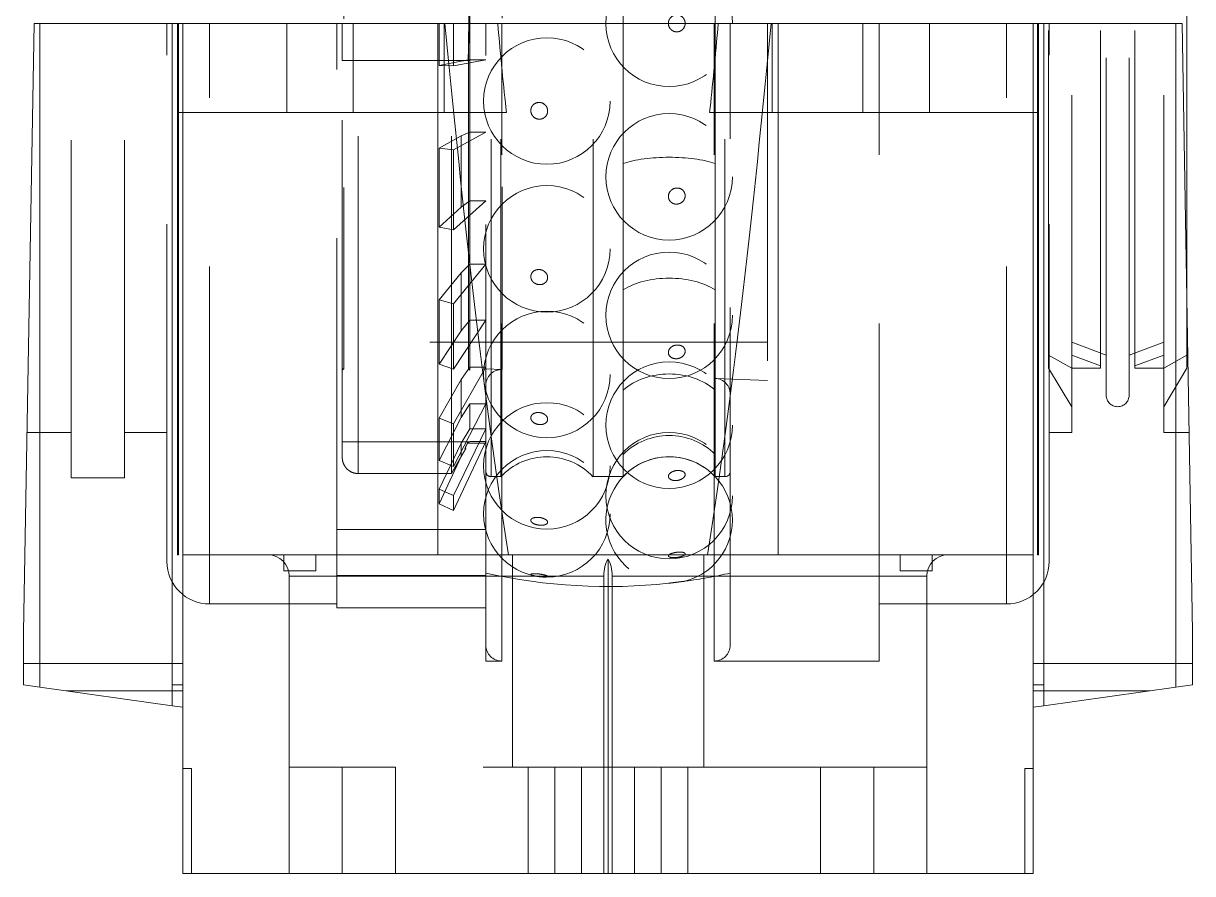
# Model space of a CAD drawing. Header units: millimetres. Extents: x -654804 to -654016, y 0 to 722.
# Drawn here: x -654804.1 to -654694.1, y 370.6 to 450.6 of the extents above; entities that cross this region are included whole.
import ezdxf

# ---------------------------------------------------------------- set-up
doc = ezdxf.new("R2010")
doc.units = ezdxf.units.MM
doc.linetypes.add('HIDDEN', pattern=[9.525, 6.35, -3.175])
for name, color, linetype, lineweight in [('Estreito visível (ISO)', 7, 'Continuous', 9), ('OCULTO', 3, 'HIDDEN', 5), ('Visível (ISO)', 7, 'Continuous', 9)]:
    doc.layers.add(name, color=color, linetype=linetype, lineweight=lineweight)

msp = doc.modelspace()

# ---------------------------------------------------------------- linework, layer by layer
at = {"layer": 'Estreito visível (ISO)'}
for p, q in [((-654802.56, 450.64), (-654802.56, 388.18)), ((-654695.69, 450.64), (-654695.69, 388.18)), ((-654779.12, 398.64), (-654749.52, 398.64)), ((-654748.72, 398.64), (-654719.12, 398.64))]:
    msp.add_line(p, q, dxfattribs=at)
at = {"layer": 'OCULTO', "ltscale": 5}
for p, q in [((-654760.12, 407.99), (-654760.12, 493.29)), ((-654759.21, 407.99), (-654759.21, 493.29)), ((-654750.53, 407.99), (-654750.53, 493.29)), ((-654738.12, 407.99), (-654738.12, 493.29)), ((-654702.25, 415.65), (-654702.25, 485.63)), ((-654700.09, 415.65), (-654700.09, 485.63)), ((-654739.04, 417.24), (-654739.04, 484.03)), ((-654702.8, 418.21), (-654702.8, 483.07)), ((-654699.55, 418.21), (-654699.55, 483.07)), ((-654773.98, 482.82), (-654773.98, 418.14)), ((-654762.26, 418.14), (-654762.26, 482.82)), ((-654759.07, 482.89), (-654759.07, 418.07)), ((-654747.71, 450.64), (-654747.71, 463.82)), ((-654739.03, 450.64), (-654739.03, 463.82)), ((-654762.12, 447.2), (-654762.12, 454.08)), ((-654799.62, 407.89), (-654799.62, 450.64)), ((-654794.62, 407.89), (-654794.62, 450.64)), ((-654790.62, 400.01), (-654790.62, 450.64)), ((-654786.62, 396.01), (-654786.62, 450.64)), ((-654779.35, 450.64), (-654779.35, 442.24)), ((-654774.62, 398.68), (-654774.62, 450.64)), ((-654774.12, 447.14), (-654774.12, 450.64)), ((-654773.09, 450.64), (-654773.09, 442.24)), ((-654765.01, 446.68), (-654765.01, 450.64)), ((-654764.55, 450.64), (-654764.55, 442.24)), ((-654763.65, 446.63), (-654763.65, 450.64)), ((-654760.62, 399.98), (-654760.62, 450.64)), ((-654759.12, 390.64), (-654759.12, 450.64)), ((-654747.71, 437.46), (-654747.71, 450.64)), ((-654739.12, 390.64), (-654739.12, 450.64)), ((-654739.03, 437.46), (-654739.03, 450.64)), ((-654737.62, 392.14), (-654737.62, 450.64)), ((-654734.12, 450.64), (-654734.12, 417.03)), ((-654733.69, 450.64), (-654733.69, 442.24)), ((-654725.16, 450.64), (-654725.16, 442.24)), ((-654723.62, 390.64), (-654723.62, 450.64)), ((-654718.89, 450.64), (-654718.89, 442.24)), ((-654711.62, 396.01), (-654711.62, 450.64)), ((-654707.67, 418.21), (-654707.67, 450.64)), ((-654707.62, 400.01), (-654707.62, 450.64)), ((-654705.5, 412.14), (-654705.5, 450.64)), ((-654696.84, 412.14), (-654696.84, 450.64)), ((-654772.62, 447.14), (-654774.12, 447.14)), ((-654774.12, 409.79), (-654774.12, 447.14)), ((-654763.85, 447.14), (-654772.62, 447.14)), ((-654772.62, 408.28), (-654772.62, 447.14)), ((-654762.93, 447.07), (-654765.01, 446.68)), ((-654765.01, 446.68), (-654763.65, 446.63)), ((-654763.85, 408.28), (-654763.85, 447.14)), ((-654763.65, 446.63), (-654760.62, 447.2)), ((-654762.5, 447.14), (-654762.93, 447.07)), ((-654762.93, 447.14), (-654762.93, 447.07)), ((-654762.28, 447.2), (-654762.58, 447.14)), ((-654762.58, 447.14), (-654762.5, 447.14)), ((-654762.12, 447.2), (-654762.28, 447.2)), ((-654762.12, 447.2), (-654762.12, 447.2)), ((-654760.62, 447.2), (-654762.12, 447.2)), ((-654762.12, 440.41), (-654762.12, 447.2)), ((-654789.62, 442.24), (-654779.35, 442.24)), ((-654773.09, 442.24), (-654779.35, 442.24)), ((-654773.09, 442.24), (-654764.55, 442.24)), ((-654764.55, 442.24), (-654758.67, 442.24)), ((-654739.57, 442.24), (-654733.69, 442.24)), ((-654733.69, 442.24), (-654725.16, 442.24)), ((-654718.89, 442.24), (-654725.16, 442.24)), ((-654718.89, 442.24), (-654708.62, 442.24)), ((-654765.01, 438.9), (-654762.93, 440.05)), ((-654760.62, 440.41), (-654763.65, 438.73)), ((-654762.93, 440.05), (-654762.12, 440.41)), ((-654762.93, 440.05), (-654762.93, 433.35)), ((-654762.12, 433.94), (-654762.12, 440.41)), ((-654760.62, 440.41), (-654762.12, 440.41)), ((-654765.01, 431.47), (-654765.01, 438.9)), ((-654763.65, 438.73), (-654765.01, 438.9)), ((-654763.65, 431.2), (-654763.65, 438.73)), ((-654747.71, 425.57), (-654747.71, 437.46)), ((-654739.03, 425.57), (-654739.03, 437.46)), ((-654763.65, 431.2), (-654760.62, 433.94)), ((-654762.12, 433.94), (-654762.93, 433.35)), ((-654760.62, 433.94), (-654762.12, 433.94)), ((-654762.12, 427.98), (-654762.12, 433.94)), ((-654762.93, 433.35), (-654765.01, 431.47)), ((-654765.01, 431.47), (-654763.65, 431.2)), ((-654760.62, 427.98), (-654763.65, 424.25)), ((-654762.93, 427.18), (-654762.12, 427.98)), ((-654762.12, 422.71), (-654762.12, 427.98)), ((-654760.62, 427.98), (-654762.12, 427.98)), ((-654765.01, 424.62), (-654762.93, 427.18)), ((-654762.93, 427.18), (-654762.93, 421.72)), ((-654765.01, 418.56), (-654765.01, 424.62)), ((-654763.65, 424.25), (-654765.01, 424.62)), ((-654747.71, 416.13), (-654747.71, 425.57)), ((-654739.03, 416.13), (-654739.03, 425.57)), ((-654694.67, 418.21), (-654694.67, 424.91)), ((-654763.65, 418.11), (-654763.65, 424.25)), ((-654763.65, 418.11), (-654760.62, 422.71)), ((-654762.12, 422.71), (-654762.93, 421.72)), ((-654760.62, 422.71), (-654762.12, 422.71)), ((-654762.12, 418.28), (-654762.12, 422.71)), ((-654762.93, 421.72), (-654765.01, 418.56)), ((-654734.12, 420.64), (-654774.12, 420.64)), ((-654705.5, 420.64), (-654702.25, 419.42)), ((-654696.84, 420.64), (-654700.09, 419.42)), ((-654707.67, 419.42), (-654705.5, 418.21)), ((-654705.5, 419.42), (-654702.8, 418.41)), ((-654696.84, 419.42), (-654699.55, 418.41)), ((-654694.67, 419.42), (-654696.84, 418.21)), ((-654773.98, 418.14), (-654774.12, 418)), ((-654773.98, 418.14), (-654774.12, 418.14)), ((-654765.01, 418.56), (-654763.65, 418.11)), ((-654760.62, 418.28), (-654763.65, 412.96)), ((-654762.93, 417.14), (-654762.12, 418.28)), ((-654762.26, 418.14), (-654762.12, 418)), ((-654762.12, 418.14), (-654762.26, 418.14)), ((-654762.12, 418), (-654762.12, 418.28)), ((-654760.62, 418.28), (-654762.12, 418.28)), ((-654760.62, 418.14), (-654759.07, 418.07)), ((-654707.67, 418.21), (-654705.5, 414.57)), ((-654705.5, 418.21), (-654702.8, 418.21)), ((-654699.55, 418.21), (-654696.84, 418.21)), ((-654694.67, 418.21), (-654696.84, 414.57)), ((-654765.01, 413.48), (-654762.93, 417.14)), ((-654762.93, 417.14), (-654762.93, 413.57)), ((-654739.04, 417.24), (-654734.12, 417.03)), ((-654747.71, 410.08), (-654747.71, 416.13)), ((-654739.03, 410.08), (-654739.03, 416.13)), ((-654763.65, 408.95), (-654760.62, 414.84)), ((-654762.12, 414.84), (-654762.93, 413.57)), ((-654760.62, 414.84), (-654762.12, 414.84)), ((-654762.12, 412.48), (-654762.12, 414.84)), ((-654762.93, 413.57), (-654765.01, 409.52)), ((-654765.01, 409.52), (-654765.01, 413.48)), ((-654763.65, 412.96), (-654765.01, 413.48)), ((-654763.65, 408.95), (-654763.65, 412.96)), ((-654803.79, 412.14), (-654799.62, 412.14)), ((-654794.62, 412.14), (-654790.62, 412.14)), ((-654760.62, 412.48), (-654763.65, 406.21)), ((-654762.93, 411.14), (-654762.12, 412.48)), ((-654760.62, 412.48), (-654762.12, 412.48)), ((-654707.62, 412.14), (-654705.5, 412.14)), ((-654696.84, 412.14), (-654694.45, 412.14)), ((-654774.12, 411.28), (-654762.28, 411.28)), ((-654765.01, 406.82), (-654762.93, 411.14)), ((-654763.65, 404.81), (-654760.62, 411.29)), ((-654762.93, 411.14), (-654762.93, 409.9)), ((-654762.5, 410.63), (-654762.93, 409.9)), ((-654762.28, 411.28), (-654762.58, 410.63)), ((-654762.58, 410.63), (-654762.5, 410.63)), ((-654762.28, 411.28), (-654762.28, 411.28)), ((-654762.28, 411.28), (-654762.28, 411.14)), ((-654762.12, 411.28), (-654762.28, 411.28)), ((-654762.21, 411.28), (-654762.28, 411.14)), ((-654760.62, 411.14), (-654762.28, 411.14)), ((-654762.12, 411.29), (-654762.12, 411.28)), ((-654760.62, 411.29), (-654762.12, 411.29)), ((-654762.12, 411.28), (-654762.12, 411.29)), ((-654762.93, 409.9), (-654765.01, 405.44)), ((-654765.01, 409.52), (-654763.65, 408.95)), ((-654747.71, 407.99), (-654747.71, 410.08)), ((-654739.03, 407.99), (-654739.03, 410.08)), ((-654772.62, 408.28), (-654763.85, 408.28)), ((-654799.62, 407.89), (-654794.62, 407.89)), ((-654760.12, 407.99), (-654759.21, 407.99)), ((-654750.53, 407.99), (-654747.71, 407.99)), ((-654739.03, 407.99), (-654738.12, 407.99)), ((-654765.01, 405.44), (-654765.01, 406.82)), ((-654763.65, 406.21), (-654765.01, 406.82)), ((-654763.65, 404.81), (-654763.65, 406.21)), ((-654765.01, 405.44), (-654763.65, 404.81)), ((-654760.62, 403.01), (-654774.62, 403.01)), ((-654779.62, 400.64), (-654779.62, 399.14)), ((-654776.62, 400.64), (-654776.62, 399.14)), ((-654758.12, 400.64), (-654758.12, 380.64)), ((-654740.12, 400.64), (-654740.12, 380.64)), ((-654721.62, 400.64), (-654721.62, 399.14)), ((-654718.62, 400.64), (-654718.62, 399.14)), ((-654760.62, 398.68), (-654760.62, 399.98)), ((-654776.62, 399.14), (-654779.62, 399.14)), ((-654774.62, 395.64), (-654774.62, 398.68)), ((-654774.62, 398.68), (-654760.62, 398.68)), ((-654760.62, 390.64), (-654760.62, 398.68)), ((-654718.62, 399.14), (-654721.62, 399.14)), ((-654786.62, 396.01), (-654774.62, 396.01)), ((-654723.62, 396.01), (-654711.62, 396.01)), ((-654774.62, 395.64), (-654760.62, 395.64)), ((-654760.62, 390.64), (-654759.12, 390.64)), ((-654739.12, 390.64), (-654723.62, 390.64)), ((-654804.12, 390.4), (-654789.12, 390.4)), ((-654694.12, 390.4), (-654709.12, 390.4)), ((-654800.11, 387.84), (-654789.12, 387.84)), ((-654698.13, 387.84), (-654709.12, 387.84)), ((-654769.12, 380.64), (-654779.12, 380.64)), ((-654774.12, 370.64), (-654774.12, 380.64)), ((-654729.12, 380.64), (-654769.12, 380.64)), ((-654769.12, 370.64), (-654769.12, 380.64)), ((-654756.62, 370.64), (-654756.62, 380.64)), ((-654754.12, 370.64), (-654754.12, 380.64)), ((-654751.62, 370.64), (-654751.62, 380.64)), ((-654746.62, 370.64), (-654746.62, 380.64)), ((-654744.12, 370.64), (-654744.12, 380.64)), ((-654741.62, 370.64), (-654741.62, 380.64)), ((-654719.12, 380.64), (-654729.12, 380.64)), ((-654729.12, 370.64), (-654729.12, 380.64)), ((-654724.12, 370.64), (-654724.12, 380.64)), ((-654788.32, 380.52), (-654789.12, 380.52)), ((-654788.32, 370.64), (-654788.32, 380.52)), ((-654709.12, 380.52), (-654709.92, 380.52)), ((-654709.92, 370.64), (-654709.92, 380.52))]:
    msp.add_line(p, q, dxfattribs=at)
for centre in [(-654754.87, 443.33), (-654754.87, 443.33), (-654743.37, 436.2), (-654754.87, 429.42), (-654754.87, 429.42), (-654743.37, 423.17), (-654754.87, 417.6), (-654754.87, 417.6), (-654743.37, 412.84), (-654754.87, 409), (-654754.87, 409), (-654743.37, 406.2), (-654754.87, 404.49), (-654754.87, 404.49)]:
    msp.add_circle(centre, 5.95, dxfattribs=at)
for centre, radius, start, end in [((-654743.37, 450.64), 5.95, 0.2887, 0), ((-654759.12, 416.57), 1.5, 87.8512, 180), ((-654739.12, 415.74), 1.5, 0, 86.7349), ((-654701.17, 415.65), 1.08, 180, 0), ((-654754.87, 403.91), 5.95, 43.225, 136.775), ((-654743.37, 403.91), 5.95, 284.696, 269.3339), ((-654743.37, 403.91), 5.95, 43.225, 136.775), ((-654760.12, 408.49), 0.5, 180, 270), ((-654738.12, 408.49), 0.5, 270, 0), ((-654786.62, 400.01), 4, 180, 270), ((-654711.62, 400.01), 4, 270, 0), ((-654749.12, 450.64), 52.99, 257.4651, 276.1546), ((-654749.12, 450.64), 52.99, 277.8754, 282.5349), ((-654759.12, 392.14), 1.5, 180, 270), ((-654739.12, 392.14), 1.5, 270, 0)]:
    msp.add_arc(centre, radius, start, end, dxfattribs=at)
for centre, major_axis, ratio, start_param, end_param in [((-654755.7, 715.64), (0, -286.36), 0.034921, 5.894468, 5.981138), ((-654742.54, 715.64), (0, -286.36), 0.034921, 0.302047, 0.388717), ((-654743.37, 436.2), (5.95, 0), 0.309017, 0.754418, 2.387175), ((-654743.37, 423.17), (5.95, 0), 0.587785, 0.754418, 2.387175), ((-654743.37, 412.84), (5.95, 0), 0.809017, 0.754418, 2.387175), ((-654743.37, 406.2), (5.95, 0), 0.951057, 0.754418, 2.387175)]:
    msp.add_ellipse(centre, major_axis=major_axis, ratio=ratio, start_param=start_param, end_param=end_param, dxfattribs=at)
for points, weights in [([(-654762.28, 447.2), (-654762.14, 450.64), (-654762.28, 454.08)], [1.07430869798, 1.07841238268, 1.07430869798]), ([(-654762.93, 447.14), (-654763.38, 447.14), (-654763.85, 447.14)], [1.00033655733, 1.00035451558, 1]), ([(-654762.93, 447.14), (-654762.75, 447.14), (-654762.58, 447.14)], [1.00111944367, 1.00097974336, 1.00075636282]), ([(-654762.13, 447.14), (-654762.31, 447.14), (-654762.5, 447.14)], [1.00000509728, 1.00015372377, 1.00023587986]), ([(-654762.12, 447.2), (-654762.13, 447.17), (-654762.13, 447.14)], [1.00013535102, 1.00019062915, 1.00024539297]), ([(-654763.85, 408.28), (-654763.16, 409.49), (-654762.5, 410.63)], [1, 1.000522526, 1.00023587986]), ([(-654762.28, 411.28), (-654762.43, 410.96), (-654762.58, 410.63)], [1.00029176872, 1.00055729409, 1.00075636282]), ([(-654762.12, 411.28), (-654762.12, 411.28), (-654762.12, 411.28)], [1.00013535102, 1.00006805661, 1])]:
    msp.add_rational_spline(points, weights, degree=2, dxfattribs=at)
for points, knots in [([(-654741.86, 450.64), (-654741.86, 450.7), (-654741.87, 450.8), (-654741.94, 450.99), (-654741.99, 451.09), (-654742.14, 451.26), (-654742.24, 451.32), (-654742.44, 451.41), (-654742.55, 451.43), (-654742.75, 451.43), (-654742.86, 451.41), (-654743.07, 451.32), (-654743.16, 451.26), (-654743.31, 451.09), (-654743.37, 450.99), (-654743.43, 450.8), (-654743.44, 450.7), (-654743.44, 450.57), (-654743.43, 450.48), (-654743.37, 450.28), (-654743.31, 450.19), (-654743.16, 450.02), (-654743.07, 449.95), (-654742.86, 449.86), (-654742.75, 449.84), (-654742.55, 449.84), (-654742.44, 449.86), (-654742.24, 449.95), (-654742.14, 450.02), (-654741.99, 450.19), (-654741.94, 450.28), (-654741.87, 450.48), (-654741.86, 450.57), (-654741.86, 450.64)], [0, 0, 0, 0, 0.0198918, 0.0198918, 0.0397835, 0.0397835, 0.0596753, 0.0596753, 0.0795671, 0.0795671, 0.0994588, 0.0994588, 0.1193506, 0.1193506, 0.1392423, 0.1392423, 0.1591341, 0.1591341, 0.1790259, 0.1790259, 0.1989176, 0.1989176, 0.2188094, 0.2188094, 0.2387012, 0.2387012, 0.2585929, 0.2585929, 0.2784847, 0.2784847, 0.2983765, 0.2983765, 0.3182682, 0.3182682, 0.3182682, 0.3182682]), ([(-654754.8, 442.4), (-654754.8, 442.33), (-654754.81, 442.24), (-654754.87, 442.05), (-654754.93, 441.95), (-654755.08, 441.79), (-654755.18, 441.72), (-654755.38, 441.64), (-654755.49, 441.62), (-654755.69, 441.63), (-654755.8, 441.65), (-654756.01, 441.74), (-654756.1, 441.81), (-654756.25, 441.98), (-654756.31, 442.08), (-654756.37, 442.27), (-654756.38, 442.36), (-654756.38, 442.49), (-654756.37, 442.59), (-654756.31, 442.78), (-654756.25, 442.87), (-654756.1, 443.03), (-654756.01, 443.1), (-654755.8, 443.18), (-654755.69, 443.2), (-654755.49, 443.2), (-654755.38, 443.18), (-654755.18, 443.08), (-654755.08, 443.01), (-654754.93, 442.85), (-654754.87, 442.75), (-654754.81, 442.56), (-654754.8, 442.46), (-654754.8, 442.4)], [0, 0, 0, 0, 0.0199596, 0.0199596, 0.0399192, 0.0399192, 0.0598788, 0.0598788, 0.0798384, 0.0798384, 0.099798, 0.099798, 0.1197576, 0.1197576, 0.1397172, 0.1397172, 0.1596768, 0.1596768, 0.1796364, 0.1796364, 0.199596, 0.199596, 0.2195556, 0.2195556, 0.2395152, 0.2395152, 0.2594748, 0.2594748, 0.2794344, 0.2794344, 0.299394, 0.299394, 0.3193536, 0.3193536, 0.3193536, 0.3193536]), ([(-654754.8, 442.4), (-654754.8, 442.46), (-654754.81, 442.56), (-654754.87, 442.75), (-654754.93, 442.85), (-654755.08, 443.02), (-654755.18, 443.09), (-654755.38, 443.18), (-654755.49, 443.2), (-654755.69, 443.2), (-654755.8, 443.19), (-654756.01, 443.1), (-654756.1, 443.03), (-654756.25, 442.87), (-654756.31, 442.78), (-654756.37, 442.59), (-654756.38, 442.49), (-654756.38, 442.36), (-654756.37, 442.27), (-654756.31, 442.08), (-654756.25, 441.98), (-654756.1, 441.81), (-654756.01, 441.74), (-654755.8, 441.65), (-654755.69, 441.63), (-654755.49, 441.62), (-654755.38, 441.64), (-654755.18, 441.72), (-654755.08, 441.79), (-654754.93, 441.95), (-654754.87, 442.05), (-654754.81, 442.24), (-654754.8, 442.33), (-654754.8, 442.4)], [0, 0, 0, 0, 0.0199596, 0.0199596, 0.0399192, 0.0399192, 0.0598788, 0.0598788, 0.0798384, 0.0798384, 0.099798, 0.099798, 0.1197576, 0.1197576, 0.1397172, 0.1397172, 0.1596768, 0.1596768, 0.1796364, 0.1796364, 0.199596, 0.199596, 0.2195556, 0.2195556, 0.2395152, 0.2395152, 0.2594748, 0.2594748, 0.2794344, 0.2794344, 0.299394, 0.299394, 0.3193536, 0.3193536, 0.3193536, 0.3193536]), ([(-654741.86, 434.42), (-654741.86, 434.48), (-654741.87, 434.57), (-654741.94, 434.75), (-654741.99, 434.85), (-654742.14, 435), (-654742.24, 435.06), (-654742.44, 435.13), (-654742.55, 435.15), (-654742.75, 435.14), (-654742.86, 435.12), (-654743.07, 435.03), (-654743.16, 434.96), (-654743.31, 434.79), (-654743.37, 434.7), (-654743.43, 434.51), (-654743.44, 434.42), (-654743.44, 434.3), (-654743.43, 434.21), (-654743.37, 434.03), (-654743.31, 433.93), (-654743.16, 433.78), (-654743.07, 433.72), (-654742.86, 433.64), (-654742.75, 433.63), (-654742.55, 433.64), (-654742.44, 433.66), (-654742.24, 433.75), (-654742.14, 433.82), (-654741.99, 433.98), (-654741.94, 434.08), (-654741.87, 434.27), (-654741.86, 434.36), (-654741.86, 434.42)], [0, 0, 0, 0, 0.0198918, 0.0198918, 0.0397835, 0.0397835, 0.0596753, 0.0596753, 0.0795671, 0.0795671, 0.0994588, 0.0994588, 0.1193506, 0.1193506, 0.1392423, 0.1392423, 0.1591341, 0.1591341, 0.1790259, 0.1790259, 0.1989176, 0.1989176, 0.2188094, 0.2188094, 0.2387012, 0.2387012, 0.2585929, 0.2585929, 0.2784847, 0.2784847, 0.2983765, 0.2983765, 0.3182682, 0.3182682, 0.3182682, 0.3182682]), ([(-654754.8, 426.72), (-654754.8, 426.66), (-654754.81, 426.58), (-654754.87, 426.41), (-654754.93, 426.32), (-654755.08, 426.19), (-654755.18, 426.13), (-654755.38, 426.06), (-654755.49, 426.05), (-654755.69, 426.06), (-654755.8, 426.08), (-654756.01, 426.18), (-654756.1, 426.24), (-654756.25, 426.4), (-654756.31, 426.49), (-654756.37, 426.67), (-654756.38, 426.75), (-654756.38, 426.87), (-654756.37, 426.95), (-654756.31, 427.12), (-654756.25, 427.21), (-654756.1, 427.35), (-654756.01, 427.4), (-654755.8, 427.47), (-654755.69, 427.48), (-654755.49, 427.47), (-654755.38, 427.45), (-654755.18, 427.36), (-654755.08, 427.29), (-654754.93, 427.13), (-654754.87, 427.04), (-654754.81, 426.87), (-654754.8, 426.78), (-654754.8, 426.72)], [0, 0, 0, 0, 0.0199596, 0.0199596, 0.0399192, 0.0399192, 0.0598788, 0.0598788, 0.0798384, 0.0798384, 0.099798, 0.099798, 0.1197576, 0.1197576, 0.1397172, 0.1397172, 0.1596768, 0.1596768, 0.1796364, 0.1796364, 0.199596, 0.199596, 0.2195556, 0.2195556, 0.2395152, 0.2395152, 0.2594748, 0.2594748, 0.2794344, 0.2794344, 0.299394, 0.299394, 0.3193536, 0.3193536, 0.3193536, 0.3193536]), ([(-654754.8, 426.72), (-654754.8, 426.78), (-654754.81, 426.87), (-654754.87, 427.04), (-654754.93, 427.13), (-654755.08, 427.29), (-654755.18, 427.36), (-654755.38, 427.45), (-654755.49, 427.47), (-654755.69, 427.48), (-654755.8, 427.47), (-654756.01, 427.4), (-654756.1, 427.35), (-654756.25, 427.21), (-654756.31, 427.12), (-654756.37, 426.95), (-654756.38, 426.87), (-654756.38, 426.75), (-654756.37, 426.67), (-654756.31, 426.49), (-654756.25, 426.4), (-654756.1, 426.24), (-654756.01, 426.18), (-654755.8, 426.09), (-654755.69, 426.06), (-654755.49, 426.05), (-654755.38, 426.06), (-654755.18, 426.13), (-654755.08, 426.19), (-654754.93, 426.32), (-654754.87, 426.41), (-654754.81, 426.58), (-654754.8, 426.66), (-654754.8, 426.72)], [0, 0, 0, 0, 0.0199596, 0.0199596, 0.0399192, 0.0399192, 0.0598788, 0.0598788, 0.0798384, 0.0798384, 0.099798, 0.099798, 0.1197576, 0.1197576, 0.1397172, 0.1397172, 0.1596768, 0.1596768, 0.1796364, 0.1796364, 0.199596, 0.199596, 0.2195556, 0.2195556, 0.2395152, 0.2395152, 0.2594748, 0.2594748, 0.2794344, 0.2794344, 0.299394, 0.299394, 0.3193536, 0.3193536, 0.3193536, 0.3193536]), ([(-654741.86, 419.79), (-654741.86, 419.84), (-654741.87, 419.92), (-654741.94, 420.07), (-654741.99, 420.15), (-654742.14, 420.27), (-654742.24, 420.32), (-654742.44, 420.37), (-654742.55, 420.38), (-654742.75, 420.37), (-654742.86, 420.34), (-654743.07, 420.26), (-654743.16, 420.19), (-654743.31, 420.05), (-654743.37, 419.97), (-654743.43, 419.8), (-654743.44, 419.73), (-654743.44, 419.62), (-654743.43, 419.54), (-654743.37, 419.39), (-654743.31, 419.32), (-654743.16, 419.19), (-654743.07, 419.15), (-654742.86, 419.09), (-654742.75, 419.08), (-654742.55, 419.09), (-654742.44, 419.12), (-654742.24, 419.21), (-654742.14, 419.27), (-654741.99, 419.41), (-654741.94, 419.5), (-654741.87, 419.66), (-654741.86, 419.73), (-654741.86, 419.79)], [0, 0, 0, 0, 0.0198918, 0.0198918, 0.0397835, 0.0397835, 0.0596753, 0.0596753, 0.0795671, 0.0795671, 0.0994588, 0.0994588, 0.1193506, 0.1193506, 0.1392423, 0.1392423, 0.1591341, 0.1591341, 0.1790259, 0.1790259, 0.1989176, 0.1989176, 0.2188094, 0.2188094, 0.2387012, 0.2387012, 0.2585929, 0.2585929, 0.2784847, 0.2784847, 0.2983765, 0.2983765, 0.3182682, 0.3182682, 0.3182682, 0.3182682]), ([(-654754.8, 413.39), (-654754.8, 413.34), (-654754.81, 413.27), (-654754.87, 413.14), (-654754.93, 413.08), (-654755.08, 412.97), (-654755.18, 412.93), (-654755.38, 412.89), (-654755.49, 412.88), (-654755.69, 412.9), (-654755.8, 412.92), (-654756.01, 413.01), (-654756.1, 413.06), (-654756.25, 413.19), (-654756.31, 413.27), (-654756.37, 413.41), (-654756.38, 413.48), (-654756.38, 413.57), (-654756.37, 413.64), (-654756.31, 413.77), (-654756.25, 413.84), (-654756.1, 413.94), (-654756.01, 413.98), (-654755.8, 414.03), (-654755.69, 414.03), (-654755.49, 414.01), (-654755.38, 413.99), (-654755.18, 413.91), (-654755.08, 413.85), (-654754.93, 413.72), (-654754.87, 413.65), (-654754.81, 413.5), (-654754.8, 413.43), (-654754.8, 413.39)], [0, 0, 0, 0, 0.0199596, 0.0199596, 0.0399192, 0.0399192, 0.0598788, 0.0598788, 0.0798384, 0.0798384, 0.099798, 0.099798, 0.1197576, 0.1197576, 0.1397172, 0.1397172, 0.1596768, 0.1596768, 0.1796364, 0.1796364, 0.199596, 0.199596, 0.2195556, 0.2195556, 0.2395152, 0.2395152, 0.2594748, 0.2594748, 0.2794344, 0.2794344, 0.299394, 0.299394, 0.3193536, 0.3193536, 0.3193536, 0.3193536]), ([(-654754.8, 413.39), (-654754.8, 413.44), (-654754.81, 413.5), (-654754.87, 413.65), (-654754.93, 413.72), (-654755.08, 413.85), (-654755.18, 413.91), (-654755.38, 413.99), (-654755.49, 414.01), (-654755.69, 414.03), (-654755.8, 414.03), (-654756.01, 413.98), (-654756.1, 413.94), (-654756.25, 413.84), (-654756.31, 413.77), (-654756.37, 413.64), (-654756.38, 413.57), (-654756.38, 413.48), (-654756.37, 413.41), (-654756.31, 413.27), (-654756.25, 413.19), (-654756.1, 413.06), (-654756.01, 413.01), (-654755.8, 412.93), (-654755.69, 412.9), (-654755.49, 412.88), (-654755.38, 412.89), (-654755.18, 412.93), (-654755.08, 412.97), (-654754.93, 413.08), (-654754.87, 413.14), (-654754.81, 413.28), (-654754.8, 413.34), (-654754.8, 413.39)], [0, 0, 0, 0, 0.0199596, 0.0199596, 0.0399192, 0.0399192, 0.0598788, 0.0598788, 0.0798384, 0.0798384, 0.099798, 0.099798, 0.1197576, 0.1197576, 0.1397172, 0.1397172, 0.1596768, 0.1596768, 0.1796364, 0.1796364, 0.199596, 0.199596, 0.2195556, 0.2195556, 0.2395152, 0.2395152, 0.2594748, 0.2594748, 0.2794344, 0.2794344, 0.299394, 0.299394, 0.3193536, 0.3193536, 0.3193536, 0.3193536]), ([(-654774.12, 409.79), (-654774.12, 409.69), (-654774.11, 409.59), (-654774.07, 409.39), (-654774.04, 409.3), (-654773.97, 409.13), (-654773.92, 409.04), (-654773.81, 408.87), (-654773.75, 408.79), (-654773.62, 408.66), (-654773.54, 408.59), (-654773.37, 408.48), (-654773.28, 408.43), (-654773.11, 408.36), (-654773.01, 408.33), (-654772.81, 408.29), (-654772.71, 408.28), (-654772.62, 408.28)], [-2.225392, -2.225392, -2.225392, -2.225392, -1.946386, -1.946386, -1.66738, -1.66738, -1.388917, -1.388917, -1.110454, -1.110454, -0.832599, -0.832599, -0.554744, -0.554744, -0.277372, -0.277372, 0, 0, 0, 0]), ([(-654741.86, 408.18), (-654741.86, 408.22), (-654741.87, 408.27), (-654741.94, 408.38), (-654741.99, 408.43), (-654742.14, 408.51), (-654742.24, 408.54), (-654742.44, 408.57), (-654742.55, 408.58), (-654742.75, 408.56), (-654742.86, 408.53), (-654743.07, 408.46), (-654743.16, 408.41), (-654743.31, 408.3), (-654743.37, 408.23), (-654743.43, 408.11), (-654743.44, 408.06), (-654743.44, 407.98), (-654743.43, 407.93), (-654743.37, 407.82), (-654743.31, 407.77), (-654743.16, 407.68), (-654743.07, 407.65), (-654742.86, 407.62), (-654742.75, 407.62), (-654742.55, 407.64), (-654742.44, 407.66), (-654742.24, 407.74), (-654742.14, 407.79), (-654741.99, 407.9), (-654741.94, 407.96), (-654741.87, 408.08), (-654741.86, 408.14), (-654741.86, 408.18)], [0, 0, 0, 0, 0.0198918, 0.0198918, 0.0397835, 0.0397835, 0.0596753, 0.0596753, 0.0795671, 0.0795671, 0.0994588, 0.0994588, 0.1193506, 0.1193506, 0.1392423, 0.1392423, 0.1591341, 0.1591341, 0.1790259, 0.1790259, 0.1989176, 0.1989176, 0.2188094, 0.2188094, 0.2387012, 0.2387012, 0.2585929, 0.2585929, 0.2784847, 0.2784847, 0.2983765, 0.2983765, 0.3182682, 0.3182682, 0.3182682, 0.3182682]), ([(-654754.8, 403.7), (-654754.8, 403.67), (-654754.81, 403.63), (-654754.87, 403.55), (-654754.93, 403.51), (-654755.08, 403.45), (-654755.18, 403.43), (-654755.38, 403.41), (-654755.49, 403.41), (-654755.69, 403.44), (-654755.8, 403.46), (-654756.01, 403.52), (-654756.1, 403.56), (-654756.25, 403.65), (-654756.31, 403.7), (-654756.37, 403.8), (-654756.38, 403.84), (-654756.38, 403.9), (-654756.37, 403.95), (-654756.31, 404.03), (-654756.25, 404.07), (-654756.1, 404.12), (-654756.01, 404.15), (-654755.8, 404.16), (-654755.69, 404.16), (-654755.49, 404.14), (-654755.38, 404.12), (-654755.18, 404.05), (-654755.08, 404.01), (-654754.93, 403.92), (-654754.87, 403.87), (-654754.81, 403.77), (-654754.8, 403.73), (-654754.8, 403.7)], [0, 0, 0, 0, 0.0199596, 0.0199596, 0.0399192, 0.0399192, 0.0598788, 0.0598788, 0.0798384, 0.0798384, 0.099798, 0.099798, 0.1197576, 0.1197576, 0.1397172, 0.1397172, 0.1596768, 0.1596768, 0.1796364, 0.1796364, 0.199596, 0.199596, 0.2195556, 0.2195556, 0.2395152, 0.2395152, 0.2594748, 0.2594748, 0.2794344, 0.2794344, 0.299394, 0.299394, 0.3193536, 0.3193536, 0.3193536, 0.3193536]), ([(-654754.8, 403.7), (-654754.8, 403.73), (-654754.81, 403.77), (-654754.87, 403.87), (-654754.93, 403.92), (-654755.08, 404.01), (-654755.18, 404.05), (-654755.38, 404.12), (-654755.49, 404.14), (-654755.69, 404.16), (-654755.8, 404.16), (-654756.01, 404.15), (-654756.1, 404.12), (-654756.25, 404.07), (-654756.31, 404.03), (-654756.37, 403.95), (-654756.38, 403.9), (-654756.38, 403.84), (-654756.37, 403.8), (-654756.31, 403.7), (-654756.25, 403.65), (-654756.1, 403.56), (-654756.01, 403.52), (-654755.8, 403.46), (-654755.69, 403.44), (-654755.49, 403.41), (-654755.38, 403.41), (-654755.18, 403.43), (-654755.08, 403.45), (-654754.93, 403.51), (-654754.87, 403.55), (-654754.81, 403.63), (-654754.8, 403.67), (-654754.8, 403.7)], [0, 0, 0, 0, 0.0199596, 0.0199596, 0.0399192, 0.0399192, 0.0598788, 0.0598788, 0.0798384, 0.0798384, 0.099798, 0.099798, 0.1197576, 0.1197576, 0.1397172, 0.1397172, 0.1596768, 0.1596768, 0.1796364, 0.1796364, 0.199596, 0.199596, 0.2195556, 0.2195556, 0.2395152, 0.2395152, 0.2594748, 0.2594748, 0.2794344, 0.2794344, 0.299394, 0.299394, 0.3193536, 0.3193536, 0.3193536, 0.3193536]), ([(-654741.86, 400.72), (-654741.86, 400.74), (-654741.87, 400.77), (-654741.94, 400.82), (-654741.99, 400.85), (-654742.14, 400.88), (-654742.24, 400.89), (-654742.44, 400.89), (-654742.55, 400.89), (-654742.75, 400.86), (-654742.86, 400.84), (-654743.07, 400.79), (-654743.16, 400.76), (-654743.31, 400.69), (-654743.37, 400.66), (-654743.43, 400.59), (-654743.44, 400.56), (-654743.44, 400.52), (-654743.43, 400.49), (-654743.37, 400.44), (-654743.31, 400.41), (-654743.16, 400.38), (-654743.07, 400.37), (-654742.86, 400.37), (-654742.75, 400.37), (-654742.55, 400.4), (-654742.44, 400.41), (-654742.24, 400.47), (-654742.14, 400.5), (-654741.99, 400.57), (-654741.94, 400.6), (-654741.87, 400.67), (-654741.86, 400.7), (-654741.86, 400.72)], [0, 0, 0, 0, 0.0198918, 0.0198918, 0.0397835, 0.0397835, 0.0596753, 0.0596753, 0.0795671, 0.0795671, 0.0994588, 0.0994588, 0.1193506, 0.1193506, 0.1392423, 0.1392423, 0.1591341, 0.1591341, 0.1790259, 0.1790259, 0.1989176, 0.1989176, 0.2188094, 0.2188094, 0.2387012, 0.2387012, 0.2585929, 0.2585929, 0.2784847, 0.2784847, 0.2983765, 0.2983765, 0.3182682, 0.3182682, 0.3182682, 0.3182682]), ([(-654754.8, 398.61), (-654754.8, 398.62), (-654754.81, 398.63), (-654754.87, 398.67), (-654754.93, 398.69), (-654755.08, 398.74), (-654755.18, 398.76), (-654755.38, 398.8), (-654755.49, 398.82), (-654755.69, 398.84), (-654755.8, 398.85), (-654756.01, 398.86), (-654756.1, 398.86), (-654756.25, 398.85), (-654756.31, 398.85), (-654756.37, 398.82), (-654756.38, 398.81), (-654756.38, 398.79), (-654756.37, 398.77), (-654756.31, 398.73), (-654756.25, 398.71), (-654756.1, 398.67), (-654756.01, 398.65), (-654755.8, 398.61), (-654755.69, 398.59), (-654755.49, 398.57), (-654755.38, 398.56), (-654755.18, 398.54), (-654755.08, 398.54), (-654754.93, 398.55), (-654754.87, 398.56), (-654754.81, 398.58), (-654754.8, 398.6), (-654754.8, 398.61)], [0, 0, 0, 0, 0.0199596, 0.0199596, 0.0399192, 0.0399192, 0.0598788, 0.0598788, 0.0798384, 0.0798384, 0.099798, 0.099798, 0.1197576, 0.1197576, 0.1397172, 0.1397172, 0.1596768, 0.1596768, 0.1796364, 0.1796364, 0.199596, 0.199596, 0.2195556, 0.2195556, 0.2395152, 0.2395152, 0.2594748, 0.2594748, 0.2794344, 0.2794344, 0.299394, 0.299394, 0.3193536, 0.3193536, 0.3193536, 0.3193536]), ([(-654754.8, 398.61), (-654754.8, 398.6), (-654754.81, 398.58), (-654754.87, 398.56), (-654754.93, 398.55), (-654755.08, 398.54), (-654755.18, 398.54), (-654755.38, 398.56), (-654755.49, 398.57), (-654755.69, 398.59), (-654755.8, 398.61), (-654756.01, 398.65), (-654756.1, 398.67), (-654756.25, 398.71), (-654756.31, 398.73), (-654756.37, 398.77), (-654756.38, 398.79), (-654756.38, 398.81), (-654756.37, 398.82), (-654756.31, 398.85), (-654756.25, 398.85), (-654756.1, 398.86), (-654756.01, 398.86), (-654755.8, 398.85), (-654755.69, 398.84), (-654755.49, 398.82), (-654755.38, 398.8), (-654755.18, 398.76), (-654755.08, 398.74), (-654754.93, 398.69), (-654754.87, 398.67), (-654754.81, 398.63), (-654754.8, 398.62), (-654754.8, 398.61)], [0, 0, 0, 0, 0.0199596, 0.0199596, 0.0399192, 0.0399192, 0.0598788, 0.0598788, 0.0798384, 0.0798384, 0.099798, 0.099798, 0.1197576, 0.1197576, 0.1397172, 0.1397172, 0.1596768, 0.1596768, 0.1796364, 0.1796364, 0.199596, 0.199596, 0.2195556, 0.2195556, 0.2395152, 0.2395152, 0.2594748, 0.2594748, 0.2794344, 0.2794344, 0.299394, 0.299394, 0.3193536, 0.3193536, 0.3193536, 0.3193536]), ([(-654741.86, 398.15), (-654741.86, 398.15), (-654741.87, 398.15), (-654741.94, 398.14), (-654741.99, 398.14), (-654742.14, 398.12), (-654742.24, 398.11), (-654742.44, 398.08), (-654742.55, 398.07), (-654742.75, 398.04), (-654742.86, 398.03), (-654743.07, 398), (-654743.16, 397.99), (-654743.31, 397.97), (-654743.37, 397.97), (-654743.43, 397.96), (-654743.44, 397.96), (-654743.44, 397.96)], [0, 0, 0, 0, 0.0198918, 0.0198918, 0.0397835, 0.0397835, 0.0596753, 0.0596753, 0.0795671, 0.0795671, 0.0994588, 0.0994588, 0.1193506, 0.1193506, 0.1392423, 0.1392423, 0.1591341, 0.1591341, 0.1591341, 0.1591341])]:
    msp.add_open_spline(points, degree=3, knots=knots, dxfattribs=at)
at = {"layer": 'Visível (ISO)'}
for p, q in [((-654694.67, 424.91), (-654694.67, 483.07)), ((-654804.12, 393.4), (-654803.12, 450.64)), ((-654802.56, 450.64), (-654803.12, 450.64)), ((-654802.56, 450.64), (-654790.12, 450.64)), ((-654790.12, 450.64), (-654789.62, 450.64)), ((-654790.12, 450.64), (-654790.12, 388.4)), ((-654789.52, 450.64), (-654789.62, 450.64)), ((-654789.62, 400.64), (-654789.62, 450.64)), ((-654789.52, 450.64), (-654789.12, 450.64)), ((-654789.52, 450.64), (-654789.52, 400.64)), ((-654789.12, 400.64), (-654789.12, 450.64)), ((-654765.12, 450.64), (-654789.12, 450.64)), ((-654774.62, 450.64), (-654774.62, 450.67)), ((-654774.12, 450.64), (-654774.12, 450.67)), ((-654765.12, 450.64), (-654764.46, 450.64)), ((-654765.12, 450.64), (-654765.12, 400.64)), ((-654765.01, 450.64), (-654765.01, 450.67)), ((-654764.46, 450.64), (-654733.79, 450.64)), ((-654758.92, 450.64), (-654758.92, 450.67)), ((-654739.32, 450.64), (-654739.32, 450.67)), ((-654734.12, 450.67), (-654734.12, 450.64)), ((-654733.79, 450.64), (-654733.12, 450.64)), ((-654709.12, 450.64), (-654733.12, 450.64)), ((-654733.12, 450.64), (-654733.12, 400.64)), ((-654709.12, 450.64), (-654709.12, 400.64)), ((-654709.12, 450.64), (-654708.73, 450.64)), ((-654708.62, 450.64), (-654708.73, 450.64)), ((-654708.73, 400.64), (-654708.73, 450.64)), ((-654708.62, 450.64), (-654708.12, 450.64)), ((-654708.62, 450.64), (-654708.62, 400.64)), ((-654708.12, 450.64), (-654695.69, 450.64)), ((-654708.12, 388.4), (-654708.12, 450.64)), ((-654695.12, 450.64), (-654695.69, 450.64)), ((-654695.12, 450.64), (-654694.12, 393.4)), ((-654789.52, 400.64), (-654789.62, 400.64)), ((-654789.12, 370.64), (-654789.12, 400.64)), ((-654789.12, 400.64), (-654781.12, 400.64)), ((-654781.12, 400.64), (-654717.12, 400.64)), ((-654717.12, 400.64), (-654709.12, 400.64)), ((-654709.12, 400.64), (-654709.12, 370.64)), ((-654708.62, 400.64), (-654708.73, 400.64)), ((-654749.12, 370.64), (-654749.12, 400.24)), ((-654779.12, 398.64), (-654779.12, 370.64)), ((-654749.52, 370.64), (-654749.52, 398.64)), ((-654748.72, 398.64), (-654748.72, 370.64)), ((-654719.12, 370.64), (-654719.12, 398.64)), ((-654804.12, 388.4), (-654804.12, 393.4)), ((-654694.12, 393.4), (-654694.12, 388.4)), ((-654804.12, 388.4), (-654802.56, 388.18)), ((-654790.12, 388.4), (-654790.12, 386.43)), ((-654790.12, 388.4), (-654789.12, 388.4)), ((-654709.12, 388.4), (-654708.12, 388.4)), ((-654708.12, 386.43), (-654708.12, 388.4)), ((-654695.69, 388.18), (-654694.12, 388.4)), ((-654790.12, 386.43), (-654802.56, 388.18)), ((-654695.69, 388.18), (-654708.12, 386.43)), ((-654789.12, 386.29), (-654790.12, 386.43)), ((-654708.12, 386.43), (-654709.12, 386.29)), ((-654779.12, 370.64), (-654789.12, 370.64)), ((-654779.12, 370.64), (-654749.52, 370.64)), ((-654749.12, 370.64), (-654749.52, 370.64)), ((-654748.72, 370.64), (-654749.12, 370.64)), ((-654748.72, 370.64), (-654719.12, 370.64)), ((-654709.12, 370.64), (-654719.12, 370.64))]:
    msp.add_line(p, q, dxfattribs=at)
for centre, radius, start, end in [((-654743.37, 450.64), 5.95, 0, 0.2887), ((-654781.12, 398.64), 2, 0, 90), ((-654717.12, 398.64), 2, 90, 180)]:
    msp.add_arc(centre, radius, start, end, dxfattribs=at)
for centre, major_axis, ratio, start_param, end_param in [((-654749.12, 1637.67), (0, -1265.67), 0.034921, 5.928828, 6.07006), ((-654749.12, 1637.67), (0, -1265.67), 0.034921, 0.213125, 0.354357), ((-654748.52, 398.64), (0, 2), 0.5, 0.643501, 1.570796), ((-654749.72, 398.64), (0, -2), 0.5, 1.570796, 2.498092)]:
    msp.add_ellipse(centre, major_axis=major_axis, ratio=ratio, start_param=start_param, end_param=end_param, dxfattribs=at)

doc.saveas('drawing.dxf')
